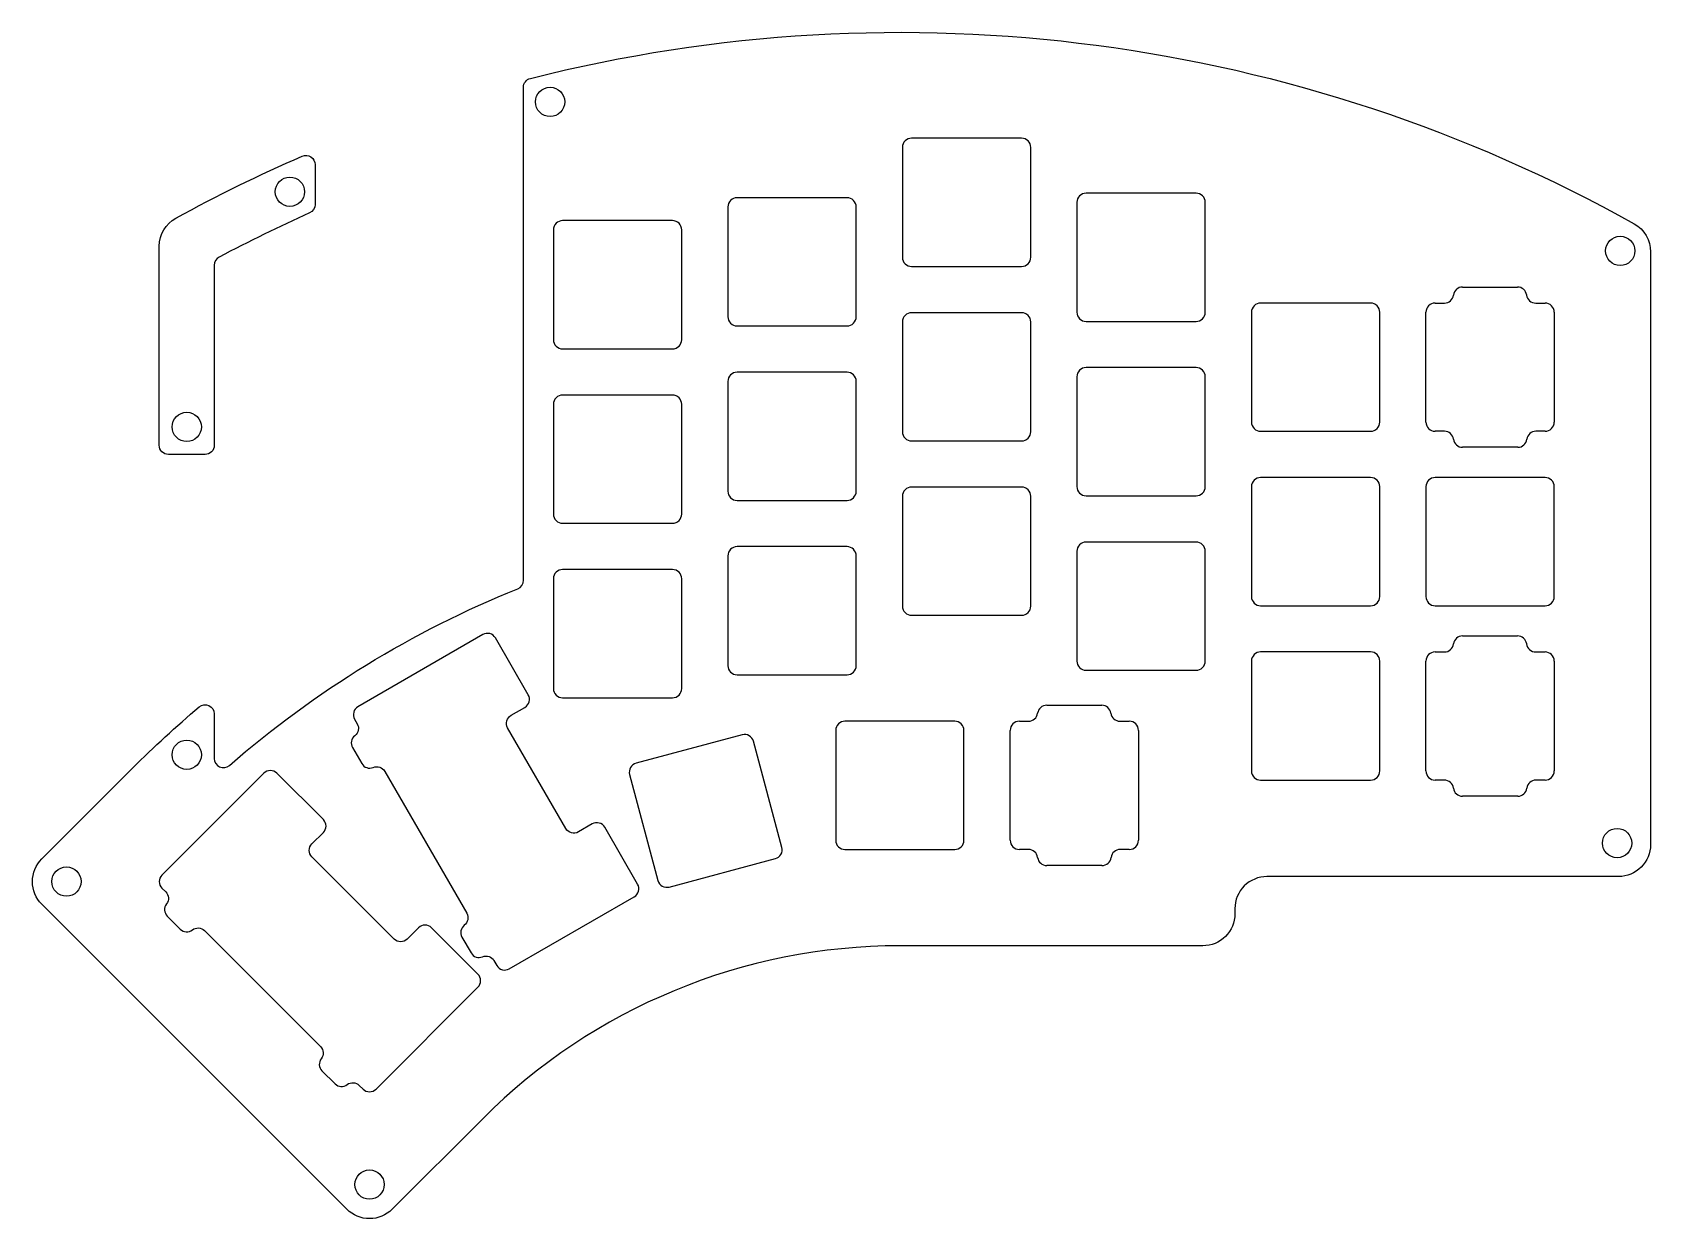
# Model space of a CAD drawing. Header units: millimetres. Extents: x -140 to 37, y -55 to 75.
import ezdxf

# ---------------------------------------------------------------- set-up
doc = ezdxf.new("R2010")
doc.units = ezdxf.units.MM
doc.layers.get('0').update_dxf_attribs({"linetype": 'CONTINUOUS'})

msp = doc.modelspace()

# ---------------------------------------------------------------- linework, layer by layer
for p, q in [((16.05, 46.85), (22.05, 46.85)), ((13.05, 45.1), (14.07, 45.1)), ((24.03, 45.1), (25.05, 45.1)), ((12.05, 32.1), (12.05, 44.1)), ((26.05, 44.1), (26.05, 32.1)), ((14.07, 31.1), (13.05, 31.1)), ((25.05, 31.1), (24.05, 31.1)), ((22.07, 29.35), (16.05, 29.35)), ((16.05, 8.75), (22.05, 8.75)), ((12.05, -6), (12.05, 6)), ((13.05, 7), (14.07, 7)), ((24.03, 7), (25.05, 7)), ((26.05, 6), (26.05, -6)), ((-29.35, 1.18), (-23.34, 1.18)), ((-33.34, -13.57), (-33.34, -1.57)), ((-32.34, -0.57), (-31.34, -0.57)), ((-21.35, -0.57), (-20.34, -0.57)), ((-19.34, -1.57), (-19.34, -13.57)), ((14.05, -7), (13.05, -7)), ((25.05, -7), (24.05, -7)), ((22.07, -8.75), (16.03, -8.75)), ((-31.34, -14.57), (-32.34, -14.57)), ((-20.34, -14.57), (-21.34, -14.57)), ((-23.32, -16.32), (-29.35, -16.32))]:
    msp.add_line(p, q)
for points in [[(-86.48, 68.66, -0.343214), (-85.72, 69.63, -0.191992), (34.78, 53.75, -0.271488), (36.57, 50.69), (36.57, -14.03, -0.414214), (33.07, -17.53), (-5.31, -17.53, 0.414214), (-8.81, -21.03), (-8.81, -21.59, -0.414214), (-12.31, -25.09), (-45.39, -25.09, 0.198912), (-90.89, -43.94), (-100.81, -53.86, -0.414214), (-105.75, -53.86), (-139.06, -20.55, -0.414214), (-139.06, -15.61), (-129.14, -5.69, -0.020862), (-121.87, 1, -0.638417), (-120.23, 0.24), (-120.23, -4.63, 0.643495), (-118.57, -5.39, -0.083373), (-87.1, 13.9, 0.305823), (-86.48, 14.83)], [(-31.1, 50.1), (-31.1, 62.1, 0.414214), (-32.1, 63.1), (-44.1, 63.1, 0.414214), (-45.1, 62.1), (-45.1, 50.1, 0.414214), (-44.1, 49.1), (-32.1, 49.1, 0.414214)], [(-109.22, 55.85, -0.29598), (-109.82, 54.94, 0.017389), (-119.69, 50.11, 0.277165), (-120.23, 49.23), (-120.23, 29.57, -0.414214), (-121.23, 28.57), (-125.23, 28.57, -0.414214), (-126.23, 29.57), (-126.23, 51.31, -0.273633), (-124.41, 54.38, -0.023403), (-110.62, 61.14, -0.539704), (-109.22, 60.22)], [(-63.15, 42.6), (-51.15, 42.6, 0.414214), (-50.15, 43.6), (-50.15, 55.6, 0.414214), (-51.15, 56.6), (-63.15, 56.6, 0.414214), (-64.15, 55.6), (-64.15, 43.6, 0.414214)], [(-25.05, 43.1), (-13.05, 43.1, 0.414214), (-12.05, 44.1), (-12.05, 56.1, 0.414214), (-13.05, 57.1), (-25.05, 57.1, 0.414214), (-26.05, 56.1), (-26.05, 44.1, 0.414214)], [(-83.2, 53.1), (-83.2, 41.1, 0.414214), (-82.2, 40.1), (-70.2, 40.1, 0.414214), (-69.2, 41.1), (-69.2, 53.1, 0.414214), (-70.2, 54.1), (-82.2, 54.1, 0.414214)], [(6, 45.1), (-6, 45.1, 0.414214), (-7, 44.1), (-7, 32.1, 0.414214), (-6, 31.1), (6, 31.1, 0.414214), (7, 32.1), (7, 44.1, 0.414214)], [(-31.1, 31.05), (-31.1, 43.05, 0.414214), (-32.1, 44.05), (-44.1, 44.05, 0.414214), (-45.1, 43.05), (-45.1, 31.05, 0.414214), (-44.1, 30.05), (-32.1, 30.05, 0.414214)], [(-63.15, 23.55), (-51.15, 23.55, 0.414214), (-50.15, 24.55), (-50.15, 36.55, 0.414214), (-51.15, 37.55), (-63.15, 37.55, 0.414214), (-64.15, 36.55), (-64.15, 24.55, 0.414214)], [(-25.05, 24.05), (-13.05, 24.05, 0.414214), (-12.05, 25.05), (-12.05, 37.05, 0.414214), (-13.05, 38.05), (-25.05, 38.05, 0.414214), (-26.05, 37.05), (-26.05, 25.05, 0.414214)], [(-83.2, 34.05), (-83.2, 22.05, 0.414214), (-82.2, 21.05), (-70.2, 21.05, 0.414214), (-69.2, 22.05), (-69.2, 34.05, 0.414214), (-70.2, 35.05), (-82.2, 35.05, 0.414214)], [(-45.1, 24), (-45.1, 12, 0.414214), (-44.1, 11), (-32.1, 11, 0.414214), (-31.1, 12), (-31.1, 24, 0.414214), (-32.1, 25), (-44.1, 25, 0.414214)], [(6, 26.05), (-6, 26.05, 0.414214), (-7, 25.05), (-7, 13.05, 0.414214), (-6, 12.05), (6, 12.05, 0.414214), (7, 13.05), (7, 25.05, 0.414214)], [(12.05, 25.05), (12.05, 13.05, 0.414214), (13.05, 12.05), (25.05, 12.05, 0.414214), (26.05, 13.05), (26.05, 25.05, 0.414214), (25.05, 26.05), (13.05, 26.05, 0.414214)], [(-64.15, 17.5), (-64.15, 5.5, 0.414214), (-63.15, 4.5), (-51.15, 4.5, 0.414214), (-50.15, 5.5), (-50.15, 17.5, 0.414214), (-51.15, 18.5), (-63.15, 18.5, 0.414214)], [(-26.05, 18), (-26.05, 6, 0.414214), (-25.05, 5), (-13.05, 5, 0.414214), (-12.05, 6), (-12.05, 18, 0.414214), (-13.05, 19), (-25.05, 19, 0.414214)], [(-83.2, 15), (-83.2, 3, 0.414214), (-82.2, 2), (-70.2, 2, 0.414214), (-69.2, 3), (-69.2, 15, 0.414214), (-70.2, 16), (-82.2, 16, 0.414214)], [(-80.48, -12.66, -0.414214), (-81.85, -12.29), (-88.2, -1.29, -0.414214), (-87.83, 0.08), (-86.32, 0.95, 0.414214), (-85.95, 2.32), (-89.54, 8.53, 0.414214), (-90.9, 8.9), (-104.54, 1.02, 0.414214), (-104.91, -0.35), (-104.62, -0.85, -0.377964), (-104.88, -2.15, 0.377964), (-105.14, -3.45), (-104.13, -5.19, 0.377964), (-102.88, -5.61, -0.377964), (-101.62, -6.04), (-92.67, -21.54, -0.377964), (-92.93, -22.84, 0.377964), (-93.19, -24.14), (-92.19, -25.87, 0.377964), (-90.94, -26.29, -0.377964), (-89.69, -26.71), (-89.39, -27.24, 0.414214), (-88.02, -27.6), (-74.38, -19.73, 0.414214), (-74.01, -18.36), (-77.6, -12.15, 0.414214), (-78.97, -11.78)], [(-7, 6), (-7, -6, 0.414214), (-6, -7), (6, -7, 0.414214), (7, -6), (7, 6, 0.414214), (6, 7), (-6, 7, 0.414214)], [(-52.39, -1.57), (-52.39, -13.57, 0.414214), (-51.39, -14.57), (-39.39, -14.57, 0.414214), (-38.39, -13.57), (-38.39, -1.57, 0.414214), (-39.39, -0.57), (-51.39, -0.57, 0.414214)], [(-58.26, -14.34), (-61.37, -2.75, 0.414214), (-62.59, -2.05), (-74.18, -5.15, 0.414214), (-74.89, -6.38), (-71.79, -17.97, 0.414214), (-70.56, -18.67), (-58.97, -15.57, 0.414214)], [(-122.62, -23.35, -0.377964), (-121.3, -23.43), (-108.63, -36.1, -0.377964), (-108.55, -37.42, 0.377964), (-108.47, -38.74), (-107.04, -40.16, 0.377964), (-105.72, -40.24, -0.377964), (-104.4, -40.33), (-103.99, -40.74, 0.414214), (-102.57, -40.74), (-91.44, -29.61, 0.414214), (-91.44, -28.19), (-96.51, -23.12, 0.414214), (-97.92, -23.12), (-99.16, -24.36, -0.414214), (-100.58, -24.36), (-109.56, -15.38, -0.414214), (-109.56, -13.96), (-108.32, -12.72, 0.414214), (-108.32, -11.31), (-113.39, -6.24, 0.414214), (-114.81, -6.24), (-125.94, -17.37, 0.414214), (-125.94, -18.79), (-125.53, -19.2, -0.377964), (-125.44, -20.52, 0.377964), (-125.36, -21.84), (-123.94, -23.27, 0.377964)]]:
    msp.add_lwpolyline(points, format="xyb", close=True)
for centre in [(-83.57, 67.07), (-111.97, 57.25), (33.26, 50.8), (-123.23, 31.57), (-123.23, -4.23), (32.92, -13.87), (-136.36, -18.08), (-103.28, -51.16)]:
    msp.add_circle(centre, 1.6)
for centre, start, end in [((14.07, 46.1), 270, 352.8192), ((16.05, 45.85), 90, 172.8192), ((22.05, 45.85), 7.1808, 90), ((24.03, 46.1), 187.1808, 270), ((13.05, 44.1), 90, 180), ((25.05, 44.1), 0, 90), ((13.05, 32.1), 180, 270), ((25.05, 32.1), -90, 0), ((14.07, 30.1), 7.1808, 90), ((16.05, 30.35), 187.1808, 270), ((22.07, 30.35), 270, 352.8192), ((24.05, 30.1), 90, 172.8192), ((14.07, 8), 270, 352.8192), ((16.05, 7.75), 90, 172.8192), ((22.05, 7.75), 7.1808, 90), ((24.03, 8), 187.1808, 270), ((13.05, 6), 90, 180), ((25.05, 6), 0, 90), ((-31.34, 0.43), 270, 352.8192), ((-29.35, 0.18), 90, 172.8192), ((-23.34, 0.18), 7.1808, 90), ((-21.35, 0.43), 187.1808, 270), ((-32.34, -1.57), 90, 180), ((-20.34, -1.57), 0, 90), ((13.05, -6), 180, 270), ((14.05, -8), 7.1808, 90), ((24.05, -8), 90, 172.8192), ((25.05, -6), -90, 0), ((16.03, -7.75), 187.1808, 270), ((22.07, -7.75), 270, 352.8192), ((-32.34, -13.57), 180, 270), ((-20.34, -13.57), -90, 0), ((-31.34, -15.57), 7.1808, 90), ((-29.35, -15.32), 187.1808, 270), ((-23.32, -15.32), 270, 352.8192), ((-21.34, -15.57), 90, 172.8192)]:
    msp.add_arc(centre, 1, start, end)

doc.saveas('drawing.dxf')
